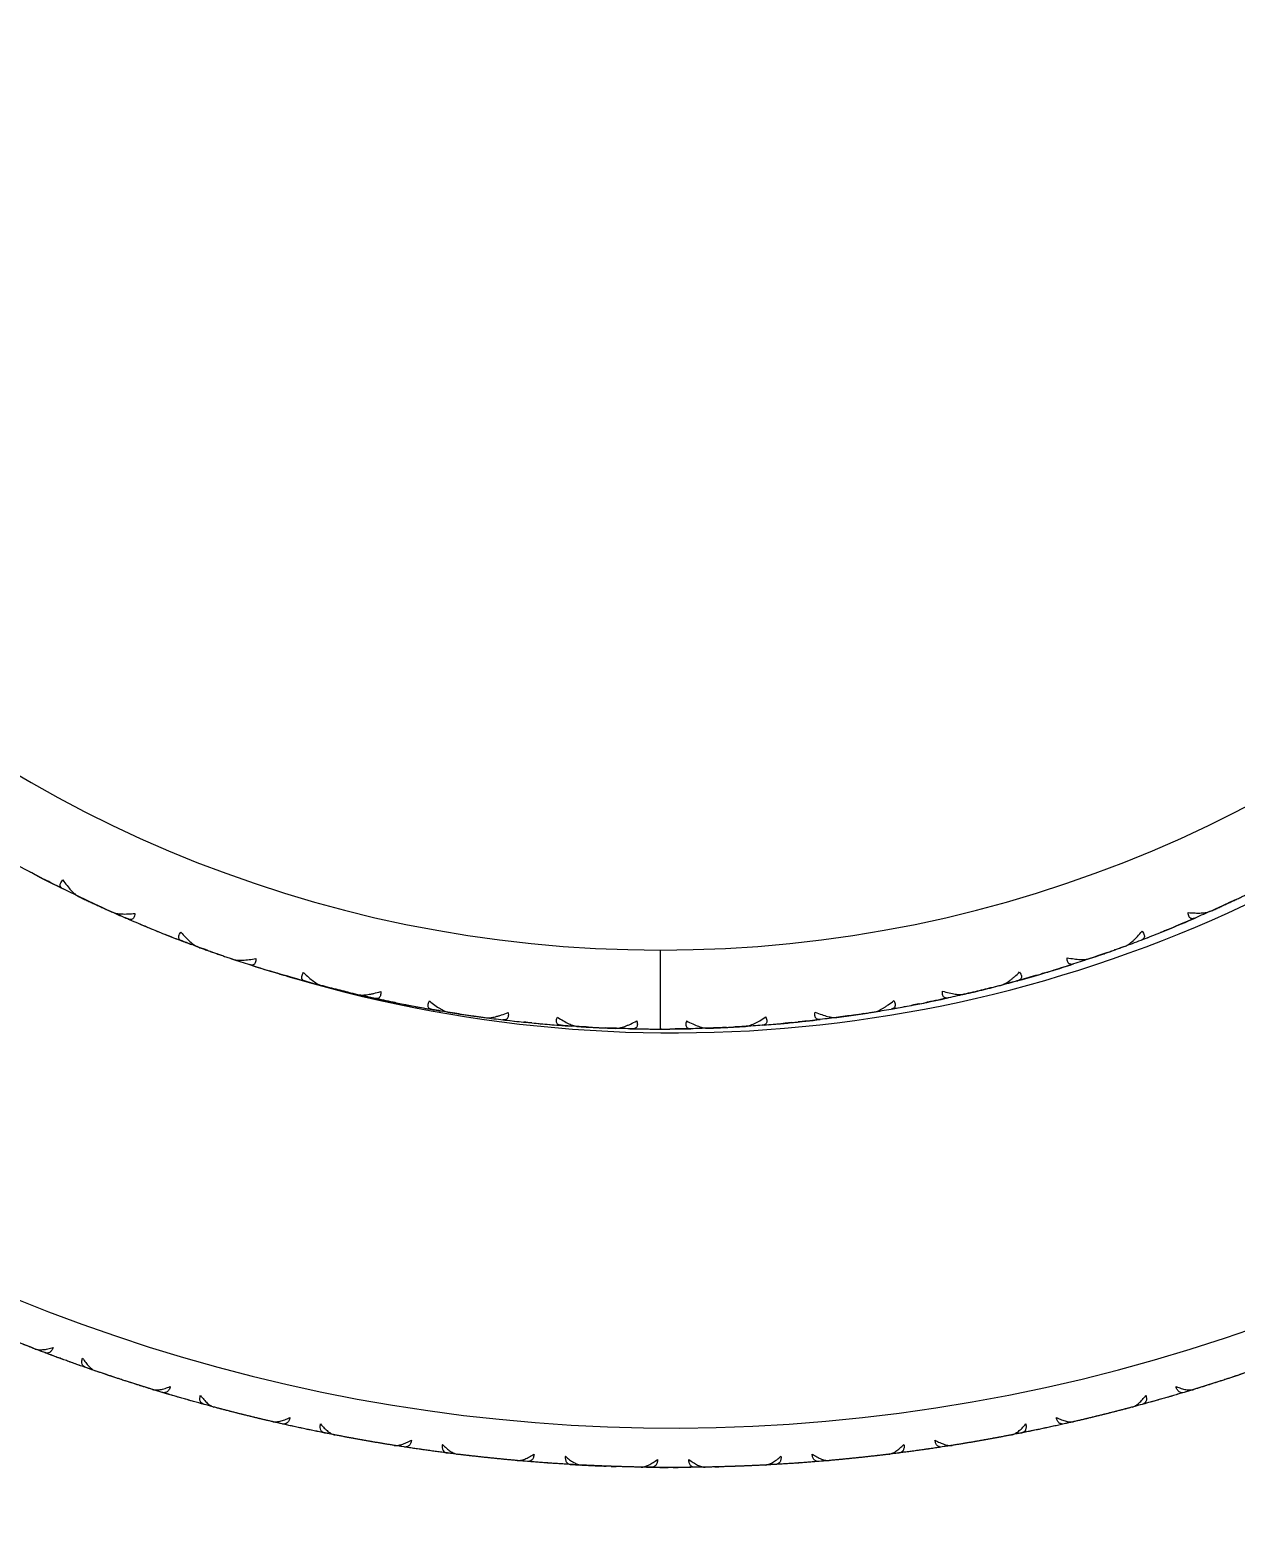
# Model space of a CAD drawing. Extents: x 1661 to 2451, y 0 to 579.
# Drawn here: x 2159.01 to 2174.26, y 501.49 to 520.37 of the extents above; entities that cross this region are included whole.
import ezdxf

# ---------------------------------------------------------------- set-up
doc = ezdxf.new("R2010")
doc.units = 0
doc.header["$LTSCALE"] = 10
doc.header["$MEASUREMENT"] = 0
doc.header["$PDMODE"] = 3
doc.header["$PDSIZE"] = -10
doc.layers.get('0').update_dxf_attribs({"linetype": 'CONTINUOUS'})
doc.layers.get('DEFPOINTS').update_dxf_attribs({"linetype": 'CONTINUOUS'})
doc.layers.add('1', color=7, linetype='CONTINUOUS')
doc.layers.add('2', color=7, linetype='CONTINUOUS', true_color=0xffffff)
doc.styles.add('Daelim Dimension', font='NanumGothic.ttf')
doc.dimstyles.new('DEFAULT', dxfattribs={"dimscale": 2, "dimtxt": 2, "dimasz": 2, "dimexe": 0, "dimexo": 2, "dimgap": 1, "dimtad": 1, "dimdec": 0, "dimzin": 9, "dimdsep": 46, "dimtxsty": 'Daelim Dimension', "dimcen": 0.5, "dimclrd": 5, "dimclre": 5, "dimclrt": 256, "dimadec": 1, "dimazin": 0, "dimtfac": 1, "dimtdec": 0, "dimtix": 1, "dimtmove": 0, "dimatfit": 3, "dimfxl": 1, "dimtolj": 1, "dimtzin": 1, "dimlwd": 9, "dimlwe": 9, "dimarcsym": 0})

# ---------------------------------------------------------------- blocks, each defined once
blk = doc.blocks.new('*D4')
at = {"color": 5, "lineweight": 9, "ltscale": 0.5, "transparency": 16777216}
for p, q in [((2017.276, 520.671), (2017.276, 490.276)), ((2189.649, 520.674), (2189.649, 490.276)), ((2021.276, 492.276), (2185.649, 492.276))]:
    blk.add_line(p, q, dxfattribs=at)
at = {"color": 5, "ltscale": 0.5, "transparency": 16777216}
for points in [[(2021.276, 492.943), (2021.276, 491.609), (2017.276, 492.276)], [(2185.649, 492.943), (2185.649, 491.609), (2189.649, 492.276)]]:
    blk.add_solid(points, dxfattribs=at)
at = {"layer": 'DEFPOINTS', "color": 0, "ltscale": 0.5, "transparency": 16777216}
for p in [(2017.276, 524.671), (2189.649, 524.674), (2189.649, 492.276)]:
    blk.add_point(p, dxfattribs=at)
at = {"color": 7, "ltscale": 0.5, "transparency": 16777216, "insert": (2103.463, 499.67), "char_height": 10, "attachment_point": 5, "style": 'Daelim Dimension'}
blk.add_mtext('\\A1;172', dxfattribs=at)

msp = doc.modelspace()

# ---------------------------------------------------------------- linework, layer by layer
at = {"layer": '1', "color": 7, "linetype": 'Continuous', "lineweight": 13}
msp.add_arc((2167.149, 524.674), 22, 207.2194, 0, dxfattribs=at)
at = {"layer": '1', "color": 7, "linetype": 'Continuous', "lineweight": 18}
msp.add_arc((2167.149, 524.674), 17, 252.7341, 349.8834, dxfattribs=at)
for points, weights in [([(2159.076, 503.672), (2158.72, 503.809), (2158.368, 503.958)], [1, 0.999856305361, 1]), ([(2159.714, 503.438), (2159.453, 503.529), (2159.195, 503.627)], [1, 0.9999245188, 1]), ([(2160.56, 503.16), (2160.196, 503.272), (2159.835, 503.396)], [1, 0.999856305361, 1]), ([(2174.464, 503.396), (2174.103, 503.272), (2173.739, 503.16)], [1, 0.999856305361, 1]), ([(2161.214, 502.971), (2160.947, 503.044), (2160.682, 503.123)], [1, 0.9999245188, 1]), ([(2173.617, 503.123), (2173.352, 503.044), (2173.085, 502.971)], [1, 0.9999245188, 1]), ([(2162.077, 502.753), (2161.705, 502.839), (2161.337, 502.937)], [1, 0.999856305361, 1]), ([(2172.962, 502.937), (2172.594, 502.839), (2172.222, 502.753)], [1, 0.999856305361, 1]), ([(2162.742, 502.609), (2162.471, 502.664), (2162.201, 502.724)], [1, 0.9999245188, 1]), ([(2172.098, 502.724), (2171.828, 502.664), (2171.557, 502.609)], [1, 0.9999245188, 1]), ([(2163.619, 502.452), (2163.242, 502.512), (2162.867, 502.585)], [1, 0.999856305361, 1]), ([(2171.432, 502.585), (2171.057, 502.512), (2170.68, 502.452)], [1, 0.999856305361, 1]), ([(2164.292, 502.356), (2164.018, 502.391), (2163.745, 502.433)], [1, 0.9999245188, 1]), ([(2165.177, 502.26), (2164.797, 502.294), (2164.419, 502.34)], [1, 0.999856305361, 1]), ([(2169.88, 502.34), (2169.502, 502.294), (2169.122, 502.26)], [1, 0.999856305361, 1]), ([(2170.554, 502.433), (2170.281, 502.391), (2170.007, 502.356)], [1, 0.9999245188, 1]), ([(2165.856, 502.211), (2165.58, 502.227), (2165.304, 502.249)], [1, 0.9999245188, 1]), ([(2166.746, 502.177), (2166.364, 502.184), (2165.983, 502.204)], [1, 0.999856305361, 1]), ([(2167.426, 502.175), (2167.149, 502.172), (2166.873, 502.175)], [1, 0.9999245188, 1]), ([(2168.316, 502.204), (2167.935, 502.184), (2167.553, 502.177)], [1, 0.999856305361, 1]), ([(2168.995, 502.249), (2168.719, 502.227), (2168.443, 502.211)], [1, 0.9999245188, 1])]:
    msp.add_rational_spline(points, weights, degree=2, dxfattribs=at)
for points in [[(2159.195, 503.627), (2159.125, 503.653), (2158.987, 503.706), (2158.849, 503.761), (2158.78, 503.788)], [(2159.394, 503.552), (2159.288, 503.591), (2159.183, 503.631), (2159.077, 503.671)], [(2159.454, 503.53), (2159.434, 503.538), (2159.414, 503.545), (2159.394, 503.552)], [(2159.514, 503.509), (2159.494, 503.516), (2159.474, 503.523), (2159.454, 503.53)], [(2159.784, 503.413), (2159.694, 503.445), (2159.604, 503.476), (2159.514, 503.509)], [(2160.136, 503.295), (2160.066, 503.318), (2159.925, 503.365), (2159.784, 503.413), (2159.714, 503.438)], [(2174.585, 503.438), (2174.515, 503.413), (2174.374, 503.365), (2174.233, 503.318), (2174.163, 503.295)], [(2160, 503.34), (2159.986, 503.344), (2159.973, 503.349), (2159.96, 503.353)], [(2160.197, 503.275), (2160.176, 503.281), (2160.156, 503.288), (2160.136, 503.294)], [(2160.257, 503.255), (2160.237, 503.262), (2160.217, 503.268), (2160.197, 503.275)], [(2160.682, 503.123), (2160.611, 503.144), (2160.469, 503.188), (2160.328, 503.232), (2160.257, 503.255)], [(2174.042, 503.255), (2173.971, 503.232), (2173.83, 503.188), (2173.688, 503.144), (2173.617, 503.123)], [(2174.102, 503.275), (2174.082, 503.268), (2174.062, 503.262), (2174.042, 503.255)], [(2174.163, 503.294), (2174.143, 503.288), (2174.123, 503.281), (2174.102, 503.275)], [(2160.415, 503.205), (2160.408, 503.207), (2160.401, 503.209), (2160.394, 503.212)], [(2160.886, 503.063), (2160.778, 503.094), (2160.67, 503.126), (2160.562, 503.159)], [(2160.948, 503.045), (2160.927, 503.051), (2160.907, 503.057), (2160.887, 503.063)], [(2173.412, 503.063), (2173.392, 503.057), (2173.372, 503.051), (2173.351, 503.045)], [(2173.687, 503.144), (2173.596, 503.116), (2173.504, 503.089), (2173.413, 503.063)], [(2173.905, 503.212), (2173.891, 503.207), (2173.878, 503.203), (2173.865, 503.199)], [(2161.009, 503.028), (2160.988, 503.034), (2160.968, 503.039), (2160.948, 503.045)], [(2161.285, 502.951), (2161.193, 502.976), (2161.101, 503.002), (2161.009, 503.028)], [(2161.644, 502.857), (2161.572, 502.876), (2161.429, 502.913), (2161.285, 502.951), (2161.214, 502.971)], [(2161.505, 502.893), (2161.492, 502.897), (2161.478, 502.9), (2161.465, 502.904)], [(2173.085, 502.971), (2173.014, 502.951), (2172.87, 502.913), (2172.727, 502.876), (2172.655, 502.857)], [(2172.815, 502.898), (2172.808, 502.897), (2172.801, 502.895), (2172.794, 502.893)], [(2173.29, 503.028), (2173.181, 502.997), (2173.073, 502.967), (2172.964, 502.938)], [(2173.351, 503.045), (2173.331, 503.039), (2173.311, 503.034), (2173.29, 503.028)], [(2161.706, 502.842), (2161.686, 502.847), (2161.665, 502.852), (2161.645, 502.857)], [(2161.768, 502.827), (2161.747, 502.832), (2161.727, 502.837), (2161.706, 502.842)], [(2162.201, 502.724), (2162.129, 502.741), (2161.984, 502.774), (2161.84, 502.809), (2161.768, 502.827)], [(2161.929, 502.788), (2161.922, 502.789), (2161.915, 502.791), (2161.908, 502.793)], [(2162.409, 502.679), (2162.299, 502.702), (2162.189, 502.727), (2162.079, 502.752)], [(2162.471, 502.665), (2162.451, 502.67), (2162.43, 502.674), (2162.409, 502.679)], [(2171.89, 502.679), (2171.869, 502.674), (2171.848, 502.67), (2171.828, 502.665)], [(2172.169, 502.741), (2172.076, 502.719), (2171.983, 502.699), (2171.89, 502.679)], [(2172.531, 502.827), (2172.459, 502.809), (2172.315, 502.774), (2172.17, 502.741), (2172.098, 502.724)], [(2172.391, 502.793), (2172.378, 502.789), (2172.364, 502.786), (2172.35, 502.783)], [(2172.593, 502.842), (2172.572, 502.837), (2172.552, 502.832), (2172.531, 502.827)], [(2172.654, 502.857), (2172.634, 502.852), (2172.613, 502.847), (2172.593, 502.842)], [(2162.534, 502.652), (2162.513, 502.656), (2162.492, 502.661), (2162.471, 502.665)], [(2162.814, 502.595), (2162.721, 502.614), (2162.627, 502.632), (2162.534, 502.652)], [(2163.18, 502.527), (2163.107, 502.54), (2162.961, 502.567), (2162.815, 502.595), (2162.742, 502.609)], [(2163.038, 502.552), (2163.025, 502.555), (2163.011, 502.557), (2162.997, 502.56)], [(2163.242, 502.515), (2163.222, 502.519), (2163.201, 502.523), (2163.18, 502.526)], [(2163.305, 502.504), (2163.284, 502.508), (2163.263, 502.512), (2163.242, 502.515)], [(2163.745, 502.433), (2163.671, 502.444), (2163.525, 502.467), (2163.378, 502.492), (2163.305, 502.504)], [(2170.994, 502.504), (2170.921, 502.492), (2170.774, 502.467), (2170.628, 502.444), (2170.554, 502.433)], [(2171.057, 502.515), (2171.036, 502.512), (2171.015, 502.508), (2170.994, 502.504)], [(2171.119, 502.526), (2171.098, 502.523), (2171.077, 502.519), (2171.057, 502.515)], [(2171.557, 502.609), (2171.484, 502.595), (2171.338, 502.567), (2171.192, 502.54), (2171.119, 502.527)], [(2171.282, 502.556), (2171.275, 502.555), (2171.268, 502.554), (2171.261, 502.552)], [(2171.765, 502.652), (2171.655, 502.629), (2171.544, 502.607), (2171.433, 502.585)], [(2171.828, 502.665), (2171.807, 502.661), (2171.786, 502.656), (2171.765, 502.652)], [(2163.468, 502.477), (2163.461, 502.478), (2163.454, 502.479), (2163.447, 502.48)], [(2163.955, 502.401), (2163.843, 502.417), (2163.732, 502.434), (2163.62, 502.452)], [(2164.018, 502.393), (2163.997, 502.395), (2163.976, 502.398), (2163.955, 502.401)], [(2164.081, 502.384), (2164.06, 502.387), (2164.039, 502.39), (2164.018, 502.393)], [(2164.365, 502.347), (2164.27, 502.358), (2164.176, 502.371), (2164.081, 502.384)], [(2164.734, 502.304), (2164.66, 502.312), (2164.513, 502.328), (2164.366, 502.346), (2164.292, 502.356)], [(2164.591, 502.319), (2164.577, 502.321), (2164.564, 502.323), (2164.55, 502.324)], [(2164.798, 502.297), (2164.777, 502.299), (2164.756, 502.301), (2164.734, 502.304)], [(2169.565, 502.304), (2169.544, 502.301), (2169.522, 502.299), (2169.501, 502.297)], [(2170.007, 502.356), (2169.933, 502.346), (2169.786, 502.328), (2169.639, 502.312), (2169.565, 502.304)], [(2169.729, 502.322), (2169.722, 502.321), (2169.715, 502.32), (2169.708, 502.319)], [(2170.218, 502.384), (2170.106, 502.368), (2169.994, 502.354), (2169.882, 502.34)], [(2170.281, 502.393), (2170.26, 502.39), (2170.239, 502.387), (2170.218, 502.384)], [(2170.344, 502.401), (2170.323, 502.398), (2170.302, 502.395), (2170.281, 502.393)], [(2170.627, 502.444), (2170.533, 502.429), (2170.438, 502.415), (2170.344, 502.401)], [(2170.852, 502.48), (2170.838, 502.478), (2170.825, 502.476), (2170.811, 502.473)], [(2164.861, 502.29), (2164.84, 502.292), (2164.819, 502.295), (2164.798, 502.297)], [(2165.304, 502.249), (2165.23, 502.255), (2165.083, 502.268), (2164.935, 502.283), (2164.861, 502.29)], [(2165.026, 502.274), (2165.018, 502.275), (2165.011, 502.275), (2165.004, 502.276)], [(2165.516, 502.233), (2165.404, 502.241), (2165.291, 502.25), (2165.179, 502.26)], [(2165.58, 502.228), (2165.559, 502.23), (2165.538, 502.231), (2165.517, 502.233)], [(2165.643, 502.224), (2165.622, 502.225), (2165.601, 502.227), (2165.58, 502.228)], [(2165.918, 502.207), (2165.827, 502.212), (2165.735, 502.218), (2165.644, 502.224)], [(2165.856, 502.211), (2165.93, 502.206), (2166.078, 502.199), (2166.226, 502.192), (2166.301, 502.19)], [(2166.157, 502.195), (2166.151, 502.196), (2166.145, 502.196), (2166.139, 502.196)], [(2166.364, 502.187), (2166.343, 502.188), (2166.322, 502.189), (2166.301, 502.19)], [(2166.364, 502.187), (2166.385, 502.187), (2166.407, 502.186), (2166.428, 502.185)], [(2166.873, 502.175), (2166.799, 502.176), (2166.65, 502.179), (2166.502, 502.183), (2166.428, 502.185)], [(2166.593, 502.18), (2166.586, 502.181), (2166.579, 502.181), (2166.572, 502.181)], [(2166.811, 502.176), (2166.902, 502.175), (2166.994, 502.174), (2167.086, 502.174)], [(2167.149, 502.174), (2167.128, 502.174), (2167.107, 502.174), (2167.086, 502.174)], [(2167.149, 502.174), (2167.171, 502.174), (2167.192, 502.174), (2167.213, 502.174)], [(2167.499, 502.176), (2167.404, 502.175), (2167.309, 502.174), (2167.213, 502.174)], [(2167.871, 502.185), (2167.797, 502.183), (2167.649, 502.179), (2167.5, 502.176), (2167.426, 502.175)], [(2167.675, 502.18), (2167.693, 502.18), (2167.71, 502.181), (2167.727, 502.181)], [(2167.935, 502.187), (2167.914, 502.187), (2167.892, 502.186), (2167.871, 502.185)], [(2167.998, 502.19), (2167.977, 502.189), (2167.956, 502.188), (2167.935, 502.187)], [(2168.443, 502.211), (2168.369, 502.206), (2168.221, 502.199), (2168.073, 502.192), (2167.998, 502.19)], [(2168.164, 502.196), (2168.156, 502.196), (2168.149, 502.196), (2168.142, 502.195)], [(2168.655, 502.224), (2168.543, 502.216), (2168.43, 502.21), (2168.317, 502.204)], [(2168.719, 502.228), (2168.698, 502.227), (2168.677, 502.225), (2168.656, 502.224)], [(2168.782, 502.233), (2168.761, 502.231), (2168.74, 502.23), (2168.719, 502.228)], [(2169.068, 502.255), (2168.973, 502.247), (2168.878, 502.24), (2168.783, 502.233)], [(2169.438, 502.29), (2169.364, 502.283), (2169.216, 502.268), (2169.069, 502.255), (2168.995, 502.249)], [(2169.295, 502.276), (2169.281, 502.275), (2169.267, 502.273), (2169.253, 502.272)], [(2169.501, 502.297), (2169.48, 502.295), (2169.459, 502.292), (2169.438, 502.29)]]:
    msp.add_open_spline(points, degree=3, dxfattribs=at)
for points, knots in [([(2159.076, 503.672), (2159.088, 503.667), (2159.103, 503.664), (2159.136, 503.662), (2159.154, 503.662), (2159.193, 503.666), (2159.213, 503.669), (2159.256, 503.679), (2159.279, 503.685), (2159.302, 503.693)], [0, 0, 0, 0, 0.25, 0.25, 0.5, 0.5, 0.75, 0.75, 1, 1, 1, 1]), ([(2159.302, 503.693), (2159.297, 503.677), (2159.29, 503.664), (2159.278, 503.648), (2159.274, 503.644), (2159.266, 503.635), (2159.261, 503.632), (2159.247, 503.624), (2159.238, 503.621), (2159.222, 503.621), (2159.217, 503.621), (2159.206, 503.623), (2159.2, 503.624), (2159.195, 503.627)], [0, 0, 0, 0, 0.25, 0.25, 0.375, 0.375, 0.5, 0.5, 0.75, 0.75, 0.875, 0.875, 1, 1, 1, 1]), ([(2159.714, 503.438), (2159.703, 503.441), (2159.694, 503.447), (2159.682, 503.457), (2159.679, 503.461), (2159.673, 503.47), (2159.671, 503.474), (2159.665, 503.49), (2159.664, 503.501), (2159.665, 503.52), (2159.666, 503.527), (2159.67, 503.542), (2159.672, 503.55), (2159.675, 503.557)], [0, 0, 0, 0, 0.25, 0.25, 0.375, 0.375, 0.5, 0.5, 0.75, 0.75, 0.875, 0.875, 1, 1, 1, 1]), ([(2159.675, 503.557), (2159.688, 503.537), (2159.701, 503.517), (2159.728, 503.482), (2159.741, 503.467), (2159.761, 503.446), (2159.768, 503.439), (2159.782, 503.427), (2159.789, 503.422), (2159.809, 503.407), (2159.822, 503.4), (2159.835, 503.396)], [0, 0, 0, 0, 0.25, 0.25, 0.5, 0.5, 0.625, 0.625, 0.75, 0.75, 1, 1, 1, 1]), ([(2160.56, 503.16), (2160.573, 503.156), (2160.588, 503.154), (2160.621, 503.154), (2160.639, 503.155), (2160.677, 503.162), (2160.698, 503.167), (2160.74, 503.18), (2160.762, 503.188), (2160.785, 503.197)], [0, 0, 0, 0, 0.25, 0.25, 0.5, 0.5, 0.75, 0.75, 1, 1, 1, 1]), ([(2160.785, 503.197), (2160.78, 503.181), (2160.775, 503.167), (2160.764, 503.15), (2160.761, 503.145), (2160.753, 503.137), (2160.748, 503.133), (2160.735, 503.124), (2160.725, 503.121), (2160.71, 503.119), (2160.705, 503.119), (2160.694, 503.12), (2160.688, 503.121), (2160.682, 503.123)], [0, 0, 0, 0, 0.25, 0.25, 0.375, 0.375, 0.5, 0.5, 0.75, 0.75, 0.875, 0.875, 1, 1, 1, 1]), ([(2161.214, 502.971), (2161.202, 502.974), (2161.192, 502.978), (2161.18, 502.988), (2161.177, 502.992), (2161.17, 503), (2161.168, 503.004), (2161.161, 503.019), (2161.159, 503.03), (2161.159, 503.05), (2161.16, 503.057), (2161.162, 503.072), (2161.164, 503.079), (2161.166, 503.087)], [0, 0, 0, 0, 0.25, 0.25, 0.375, 0.375, 0.5, 0.5, 0.75, 0.75, 0.875, 0.875, 1, 1, 1, 1]), ([(2161.166, 503.087), (2161.181, 503.068), (2161.195, 503.049), (2161.224, 503.016), (2161.239, 503.001), (2161.26, 502.982), (2161.267, 502.976), (2161.282, 502.965), (2161.289, 502.96), (2161.31, 502.947), (2161.324, 502.941), (2161.337, 502.937)], [0, 0, 0, 0, 0.25, 0.25, 0.5, 0.5, 0.625, 0.625, 0.75, 0.75, 1, 1, 1, 1]), ([(2172.962, 502.937), (2172.975, 502.941), (2172.989, 502.947), (2173.017, 502.964), (2173.031, 502.975), (2173.06, 503.001), (2173.075, 503.016), (2173.104, 503.049), (2173.118, 503.068), (2173.133, 503.087)], [0, 0, 0, 0, 0.25, 0.25, 0.5, 0.5, 0.75, 0.75, 1, 1, 1, 1]), ([(2173.133, 503.087), (2173.138, 503.071), (2173.14, 503.057), (2173.14, 503.037), (2173.14, 503.031), (2173.137, 503.019), (2173.136, 503.014), (2173.129, 502.999), (2173.123, 502.991), (2173.111, 502.982), (2173.106, 502.979), (2173.096, 502.974), (2173.091, 502.972), (2173.085, 502.971)], [0, 0, 0, 0, 0.25, 0.25, 0.375, 0.375, 0.5, 0.5, 0.75, 0.75, 0.875, 0.875, 1, 1, 1, 1]), ([(2173.617, 503.123), (2173.605, 503.12), (2173.594, 503.118), (2173.579, 503.12), (2173.574, 503.121), (2173.564, 503.125), (2173.559, 503.127), (2173.546, 503.136), (2173.538, 503.145), (2173.528, 503.161), (2173.525, 503.167), (2173.519, 503.181), (2173.516, 503.189), (2173.514, 503.197)], [0, 0, 0, 0, 0.25, 0.25, 0.375, 0.375, 0.5, 0.5, 0.75, 0.75, 0.875, 0.875, 1, 1, 1, 1]), ([(2173.514, 503.197), (2173.537, 503.188), (2173.559, 503.18), (2173.601, 503.167), (2173.621, 503.162), (2173.65, 503.157), (2173.659, 503.156), (2173.677, 503.154), (2173.686, 503.154), (2173.711, 503.154), (2173.726, 503.156), (2173.739, 503.16)], [0, 0, 0, 0, 0.25, 0.25, 0.5, 0.5, 0.625, 0.625, 0.75, 0.75, 1, 1, 1, 1]), ([(2162.077, 502.753), (2162.09, 502.75), (2162.105, 502.749), (2162.138, 502.751), (2162.156, 502.754), (2162.194, 502.763), (2162.214, 502.769), (2162.255, 502.785), (2162.276, 502.794), (2162.299, 502.805)], [0, 0, 0, 0, 0.25, 0.25, 0.5, 0.5, 0.75, 0.75, 1, 1, 1, 1]), ([(2162.299, 502.805), (2162.295, 502.789), (2162.29, 502.775), (2162.281, 502.757), (2162.278, 502.752), (2162.271, 502.743), (2162.267, 502.739), (2162.254, 502.729), (2162.245, 502.725), (2162.229, 502.722), (2162.224, 502.722), (2162.213, 502.722), (2162.207, 502.723), (2162.201, 502.724)], [0, 0, 0, 0, 0.25, 0.25, 0.375, 0.375, 0.5, 0.5, 0.75, 0.75, 0.875, 0.875, 1, 1, 1, 1]), ([(2162.742, 502.609), (2162.731, 502.612), (2162.72, 502.616), (2162.707, 502.624), (2162.704, 502.628), (2162.697, 502.635), (2162.694, 502.64), (2162.686, 502.654), (2162.683, 502.665), (2162.682, 502.685), (2162.682, 502.692), (2162.683, 502.707), (2162.685, 502.714), (2162.686, 502.723)], [0, 0, 0, 0, 0.25, 0.25, 0.375, 0.375, 0.5, 0.5, 0.75, 0.75, 0.875, 0.875, 1, 1, 1, 1]), ([(2162.686, 502.723), (2162.702, 502.704), (2162.718, 502.687), (2162.749, 502.656), (2162.765, 502.642), (2162.788, 502.624), (2162.795, 502.619), (2162.81, 502.609), (2162.818, 502.604), (2162.84, 502.593), (2162.854, 502.587), (2162.867, 502.585)], [0, 0, 0, 0, 0.25, 0.25, 0.5, 0.5, 0.625, 0.625, 0.75, 0.75, 1, 1, 1, 1]), ([(2171.432, 502.585), (2171.445, 502.587), (2171.459, 502.593), (2171.488, 502.608), (2171.503, 502.618), (2171.534, 502.642), (2171.55, 502.655), (2171.581, 502.687), (2171.597, 502.704), (2171.613, 502.723)], [0, 0, 0, 0, 0.25, 0.25, 0.5, 0.5, 0.75, 0.75, 1, 1, 1, 1]), ([(2171.613, 502.723), (2171.616, 502.706), (2171.617, 502.692), (2171.616, 502.672), (2171.615, 502.666), (2171.612, 502.655), (2171.61, 502.649), (2171.603, 502.635), (2171.596, 502.627), (2171.583, 502.619), (2171.578, 502.616), (2171.568, 502.612), (2171.563, 502.611), (2171.557, 502.609)], [0, 0, 0, 0, 0.25, 0.25, 0.375, 0.375, 0.5, 0.5, 0.75, 0.75, 0.875, 0.875, 1, 1, 1, 1]), ([(2172.098, 502.724), (2172.086, 502.722), (2172.075, 502.721), (2172.06, 502.724), (2172.055, 502.725), (2172.045, 502.73), (2172.041, 502.732), (2172.028, 502.742), (2172.021, 502.751), (2172.012, 502.769), (2172.009, 502.775), (2172.004, 502.789), (2172.002, 502.797), (2172, 502.805)], [0, 0, 0, 0, 0.25, 0.25, 0.375, 0.375, 0.5, 0.5, 0.75, 0.75, 0.875, 0.875, 1, 1, 1, 1]), ([(2172, 502.805), (2172.023, 502.794), (2172.044, 502.785), (2172.085, 502.769), (2172.105, 502.763), (2172.133, 502.756), (2172.142, 502.754), (2172.16, 502.751), (2172.169, 502.75), (2172.194, 502.749), (2172.209, 502.75), (2172.222, 502.753)], [0, 0, 0, 0, 0.25, 0.25, 0.5, 0.5, 0.625, 0.625, 0.75, 0.75, 1, 1, 1, 1]), ([(2163.619, 502.452), (2163.632, 502.45), (2163.647, 502.45), (2163.679, 502.455), (2163.697, 502.459), (2163.734, 502.471), (2163.754, 502.478), (2163.794, 502.497), (2163.814, 502.508), (2163.836, 502.52)], [0, 0, 0, 0, 0.25, 0.25, 0.5, 0.5, 0.75, 0.75, 1, 1, 1, 1]), ([(2163.836, 502.52), (2163.834, 502.503), (2163.83, 502.489), (2163.822, 502.471), (2163.819, 502.466), (2163.812, 502.456), (2163.809, 502.452), (2163.797, 502.441), (2163.788, 502.436), (2163.772, 502.432), (2163.767, 502.432), (2163.756, 502.431), (2163.75, 502.432), (2163.745, 502.433)], [0, 0, 0, 0, 0.25, 0.25, 0.375, 0.375, 0.5, 0.5, 0.75, 0.75, 0.875, 0.875, 1, 1, 1, 1]), ([(2170.554, 502.433), (2170.543, 502.431), (2170.532, 502.431), (2170.517, 502.435), (2170.512, 502.437), (2170.503, 502.442), (2170.498, 502.445), (2170.486, 502.455), (2170.48, 502.465), (2170.472, 502.483), (2170.47, 502.489), (2170.466, 502.504), (2170.464, 502.512), (2170.463, 502.52)], [0, 0, 0, 0, 0.25, 0.25, 0.375, 0.375, 0.5, 0.5, 0.75, 0.75, 0.875, 0.875, 1, 1, 1, 1]), ([(2170.463, 502.52), (2170.485, 502.508), (2170.505, 502.497), (2170.545, 502.479), (2170.564, 502.471), (2170.592, 502.462), (2170.601, 502.459), (2170.619, 502.455), (2170.627, 502.454), (2170.652, 502.45), (2170.667, 502.45), (2170.68, 502.452)], [0, 0, 0, 0, 0.25, 0.25, 0.5, 0.5, 0.625, 0.625, 0.75, 0.75, 1, 1, 1, 1]), ([(2164.228, 502.465), (2164.226, 502.448), (2164.226, 502.433), (2164.228, 502.414), (2164.23, 502.408), (2164.234, 502.397), (2164.236, 502.392), (2164.244, 502.378), (2164.252, 502.371), (2164.265, 502.363), (2164.27, 502.361), (2164.281, 502.358), (2164.286, 502.356), (2164.292, 502.356)], [0, 0, 0, 0, 0.25, 0.25, 0.375, 0.375, 0.5, 0.5, 0.75, 0.75, 0.875, 0.875, 1, 1, 1, 1]), ([(2164.228, 502.465), (2164.246, 502.447), (2164.263, 502.431), (2164.296, 502.402), (2164.312, 502.39), (2164.336, 502.373), (2164.344, 502.369), (2164.36, 502.36), (2164.368, 502.356), (2164.391, 502.346), (2164.405, 502.342), (2164.419, 502.34)], [0, 0, 0, 0, 0.25, 0.25, 0.5, 0.5, 0.625, 0.625, 0.75, 0.75, 1, 1, 1, 1]), ([(2165.177, 502.26), (2165.191, 502.259), (2165.206, 502.26), (2165.238, 502.267), (2165.255, 502.272), (2165.291, 502.287), (2165.31, 502.296), (2165.349, 502.317), (2165.369, 502.329), (2165.389, 502.343)], [0, 0, 0, 0, 0.25, 0.25, 0.5, 0.5, 0.75, 0.75, 1, 1, 1, 1]), ([(2165.389, 502.343), (2165.388, 502.326), (2165.385, 502.312), (2165.379, 502.293), (2165.376, 502.288), (2165.37, 502.277), (2165.367, 502.273), (2165.356, 502.261), (2165.347, 502.256), (2165.332, 502.251), (2165.327, 502.25), (2165.316, 502.249), (2165.31, 502.249), (2165.304, 502.249)], [0, 0, 0, 0, 0.25, 0.25, 0.375, 0.375, 0.5, 0.5, 0.75, 0.75, 0.875, 0.875, 1, 1, 1, 1]), ([(2165.785, 502.315), (2165.784, 502.298), (2165.784, 502.284), (2165.788, 502.264), (2165.79, 502.259), (2165.795, 502.248), (2165.797, 502.243), (2165.807, 502.23), (2165.815, 502.223), (2165.829, 502.216), (2165.834, 502.215), (2165.844, 502.212), (2165.85, 502.211), (2165.856, 502.211)], [0, 0, 0, 0, 0.25, 0.25, 0.375, 0.375, 0.5, 0.5, 0.75, 0.75, 0.875, 0.875, 1, 1, 1, 1]), ([(2165.785, 502.315), (2165.803, 502.299), (2165.821, 502.284), (2165.856, 502.258), (2165.874, 502.246), (2165.899, 502.232), (2165.907, 502.227), (2165.923, 502.219), (2165.932, 502.216), (2165.955, 502.208), (2165.97, 502.204), (2165.983, 502.204)], [0, 0, 0, 0, 0.25, 0.25, 0.5, 0.5, 0.625, 0.625, 0.75, 0.75, 1, 1, 1, 1]), ([(2168.316, 502.204), (2168.329, 502.204), (2168.344, 502.208), (2168.375, 502.219), (2168.391, 502.226), (2168.425, 502.246), (2168.442, 502.257), (2168.478, 502.284), (2168.496, 502.299), (2168.514, 502.315)], [0, 0, 0, 0, 0.25, 0.25, 0.5, 0.5, 0.75, 0.75, 1, 1, 1, 1]), ([(2168.514, 502.315), (2168.515, 502.298), (2168.515, 502.284), (2168.511, 502.264), (2168.509, 502.259), (2168.504, 502.248), (2168.502, 502.243), (2168.492, 502.23), (2168.484, 502.223), (2168.47, 502.216), (2168.465, 502.215), (2168.455, 502.212), (2168.449, 502.211), (2168.443, 502.211)], [0, 0, 0, 0, 0.25, 0.25, 0.375, 0.375, 0.5, 0.5, 0.75, 0.75, 0.875, 0.875, 1, 1, 1, 1]), ([(2168.995, 502.249), (2168.983, 502.248), (2168.972, 502.249), (2168.957, 502.254), (2168.952, 502.256), (2168.944, 502.262), (2168.94, 502.265), (2168.928, 502.277), (2168.923, 502.287), (2168.916, 502.305), (2168.914, 502.312), (2168.911, 502.326), (2168.91, 502.334), (2168.91, 502.343)], [0, 0, 0, 0, 0.25, 0.25, 0.375, 0.375, 0.5, 0.5, 0.75, 0.75, 0.875, 0.875, 1, 1, 1, 1]), ([(2168.91, 502.343), (2168.93, 502.329), (2168.95, 502.317), (2168.989, 502.296), (2169.007, 502.287), (2169.034, 502.276), (2169.043, 502.273), (2169.06, 502.267), (2169.069, 502.265), (2169.093, 502.26), (2169.108, 502.259), (2169.122, 502.26)], [0, 0, 0, 0, 0.25, 0.25, 0.5, 0.5, 0.625, 0.625, 0.75, 0.75, 1, 1, 1, 1]), ([(2169.88, 502.34), (2169.894, 502.342), (2169.908, 502.346), (2169.938, 502.359), (2169.954, 502.368), (2169.986, 502.389), (2170.003, 502.402), (2170.036, 502.431), (2170.053, 502.447), (2170.07, 502.465)], [0, 0, 0, 0, 0.25, 0.25, 0.5, 0.5, 0.75, 0.75, 1, 1, 1, 1]), ([(2170.07, 502.465), (2170.073, 502.448), (2170.073, 502.433), (2170.071, 502.414), (2170.069, 502.408), (2170.065, 502.397), (2170.063, 502.392), (2170.055, 502.378), (2170.047, 502.371), (2170.034, 502.363), (2170.029, 502.361), (2170.018, 502.358), (2170.013, 502.356), (2170.007, 502.356)], [0, 0, 0, 0, 0.25, 0.25, 0.375, 0.375, 0.5, 0.5, 0.75, 0.75, 0.875, 0.875, 1, 1, 1, 1]), ([(2166.746, 502.177), (2166.759, 502.177), (2166.774, 502.179), (2166.806, 502.188), (2166.822, 502.194), (2166.857, 502.211), (2166.876, 502.222), (2166.913, 502.246), (2166.932, 502.259), (2166.951, 502.274)], [0, 0, 0, 0, 0.25, 0.25, 0.5, 0.5, 0.75, 0.75, 1, 1, 1, 1]), ([(2166.951, 502.274), (2166.951, 502.258), (2166.949, 502.243), (2166.944, 502.224), (2166.942, 502.218), (2166.937, 502.208), (2166.934, 502.203), (2166.923, 502.191), (2166.915, 502.185), (2166.901, 502.179), (2166.896, 502.177), (2166.885, 502.176), (2166.879, 502.175), (2166.873, 502.175)], [0, 0, 0, 0, 0.25, 0.25, 0.375, 0.375, 0.5, 0.5, 0.75, 0.75, 0.875, 0.875, 1, 1, 1, 1]), ([(2167.426, 502.175), (2167.414, 502.175), (2167.403, 502.177), (2167.389, 502.183), (2167.384, 502.185), (2167.376, 502.191), (2167.372, 502.195), (2167.362, 502.207), (2167.357, 502.218), (2167.351, 502.236), (2167.35, 502.243), (2167.348, 502.258), (2167.348, 502.266), (2167.348, 502.274)], [0, 0, 0, 0, 0.25, 0.25, 0.375, 0.375, 0.5, 0.5, 0.75, 0.75, 0.875, 0.875, 1, 1, 1, 1]), ([(2167.348, 502.274), (2167.367, 502.259), (2167.386, 502.246), (2167.423, 502.222), (2167.441, 502.212), (2167.467, 502.199), (2167.476, 502.195), (2167.493, 502.189), (2167.501, 502.186), (2167.525, 502.179), (2167.54, 502.177), (2167.553, 502.177)], [0, 0, 0, 0, 0.25, 0.25, 0.5, 0.5, 0.625, 0.625, 0.75, 0.75, 1, 1, 1, 1])]:
    msp.add_open_spline(points, degree=3, knots=knots, dxfattribs=at)
at = {"layer": '2', "color": 7, "linetype": 'Continuous', "lineweight": 13}
msp.add_line((2166.989, 507.722), (2166.989, 508.722), dxfattribs=at)
at = {"layer": '2', "color": 7, "linetype": 'Continuous', "lineweight": 18}
for p, q in [((2161.47, 508.642), (2161.472, 508.642)), ((2167.003, 507.722), (2166.989, 507.722)), ((2167.003, 507.722), (2166.989, 507.722)), ((2166.989, 507.722), (2167.003, 507.722)), ((2167.003, 507.722), (2166.989, 507.722)), ((2166.989, 507.722), (2167.003, 507.722)), ((2167.003, 507.722), (2166.989, 507.722)), ((2166.989, 507.722), (2167.003, 507.722)), ((2167.81, 507.742), (2167.818, 507.742))]:
    msp.add_line(p, q, dxfattribs=at)
at = {"layer": '2', "color": 7, "linetype": 'Continuous', "lineweight": 13}
for start, end in [(90, 270), (270, 90)]:
    msp.add_arc((2166.989, 524.722), 16, start, end, dxfattribs=at)
at = {"layer": '2', "color": 7, "linetype": 'Continuous', "lineweight": 18}
for centre, start, end in [((2166.989, 524.722), 241.1064, 243.5936), ((2166.989, 524.722), 246.6464, 249.1336), ((2166.989, 524.722), 290.9664, 293.4536), ((2166.989, 524.722), 252.1864, 254.6736), ((2166.989, 524.722), 285.4264, 287.9136), ((2166.989, 524.722), 257.7264, 260.2136), ((2166.989, 524.722), 279.8864, 282.3736), ((2166.989, 524.722, 0), 263.2664, 265.7536), ((2166.989, 524.722), 274.3464, 276.8336), ((2166.989, 524.722), 268.8064, 270), ((2166.989, 524.722), 270, 271.2936)]:
    msp.add_arc(centre, 17, start, end, dxfattribs=at)
for points in [[(2159.007, 509.712), (2159.012, 509.71), (2159.016, 509.707), (2159.021, 509.705)], [(2159.099, 509.663), (2159.069, 509.679), (2159.038, 509.696), (2159.008, 509.712)], [(2159.099, 509.663), (2159.13, 509.647), (2159.161, 509.631), (2159.192, 509.615)], [(2159.113, 509.656), (2159.123, 509.651), (2159.134, 509.645), (2159.145, 509.64)], [(2159.405, 509.507), (2159.334, 509.543), (2159.263, 509.578), (2159.193, 509.615)], [(2159.428, 509.496), (2159.411, 509.504), (2159.389, 509.524), (2159.389, 509.563), (2159.41, 509.593), (2159.425, 509.609)], [(2159.74, 509.345), (2159.706, 509.361), (2159.636, 509.394), (2159.532, 509.444), (2159.463, 509.478), (2159.428, 509.496)], [(2159.742, 509.344), (2159.747, 509.342), (2159.751, 509.339), (2159.756, 509.337)], [(2159.836, 509.3), (2159.805, 509.314), (2159.774, 509.329), (2159.742, 509.344)], [(2159.931, 509.256), (2159.899, 509.271), (2159.868, 509.285), (2159.836, 509.3)], [(2159.85, 509.293), (2159.862, 509.288), (2159.873, 509.283), (2159.885, 509.277)], [(2174.168, 509.312), (2174.136, 509.297), (2174.104, 509.282), (2174.072, 509.268)], [(2174.154, 509.306), (2174.151, 509.304), (2174.147, 509.303), (2174.143, 509.301)], [(2174.262, 509.357), (2174.231, 509.342), (2174.199, 509.327), (2174.168, 509.312)], [(2174.249, 509.35), (2174.253, 509.352), (2174.258, 509.354), (2174.262, 509.356)], [(2159.933, 509.255), (2159.968, 509.239), (2160.038, 509.208), (2160.144, 509.161), (2160.214, 509.13), (2160.25, 509.115)], [(2160.338, 509.186), (2160.336, 509.163), (2160.326, 509.128), (2160.297, 509.103), (2160.267, 509.107), (2160.25, 509.115)], [(2173.753, 509.126), (2173.673, 509.091), (2173.592, 509.057), (2173.512, 509.023)], [(2173.755, 509.126), (2173.738, 509.119), (2173.708, 509.115), (2173.678, 509.139), (2173.669, 509.175), (2173.666, 509.197)], [(2174.072, 509.268), (2174.037, 509.252), (2173.966, 509.22), (2173.861, 509.173), (2173.79, 509.142), (2173.755, 509.126)], [(2174.045, 509.256), (2174.05, 509.258), (2174.055, 509.26), (2174.06, 509.263)], [(2160.494, 509.011), (2160.499, 509.009), (2160.503, 509.008), (2160.508, 509.006)], [(2160.494, 509.011), (2160.526, 508.998), (2160.558, 508.985), (2160.59, 508.972)], [(2160.59, 508.972), (2160.622, 508.959), (2160.654, 508.946), (2160.686, 508.933)], [(2160.604, 508.966), (2160.616, 508.961), (2160.629, 508.956), (2160.641, 508.951)], [(2160.933, 508.837), (2160.916, 508.844), (2160.892, 508.861), (2160.888, 508.9), (2160.906, 508.932), (2160.92, 508.949)], [(2173.085, 508.96), (2173.099, 508.943), (2173.117, 508.91), (2173.113, 508.872), (2173.089, 508.854), (2173.072, 508.847)], [(2173.096, 508.857), (2173.17, 508.885), (2173.243, 508.914), (2173.317, 508.944)], [(2173.415, 508.983), (2173.383, 508.97), (2173.351, 508.957), (2173.318, 508.944)], [(2173.401, 508.978), (2173.389, 508.973), (2173.377, 508.968), (2173.366, 508.963)], [(2173.415, 508.983), (2173.447, 508.996), (2173.479, 509.01), (2173.511, 509.023)], [(2173.511, 509.023), (2173.506, 509.021), (2173.502, 509.019), (2173.497, 509.017)], [(2161.259, 508.717), (2161.223, 508.73), (2161.15, 508.756), (2161.042, 508.796), (2160.97, 508.823), (2160.933, 508.837)], [(2161.259, 508.717), (2161.292, 508.705), (2161.325, 508.693), (2161.359, 508.681)], [(2161.261, 508.716), (2161.266, 508.714), (2161.27, 508.712), (2161.275, 508.711)], [(2172.647, 508.691), (2172.679, 508.703), (2172.712, 508.714), (2172.744, 508.726)], [(2172.744, 508.726), (2172.74, 508.724), (2172.735, 508.723), (2172.73, 508.721)], [(2172.746, 508.727), (2172.783, 508.74), (2172.855, 508.766), (2172.963, 508.806), (2173.036, 508.834), (2173.072, 508.847)], [(2161.359, 508.681), (2161.392, 508.67), (2161.425, 508.658), (2161.459, 508.647)], [(2161.373, 508.676), (2161.384, 508.672), (2161.396, 508.668), (2161.408, 508.664)], [(2161.459, 508.646), (2161.495, 508.634), (2161.568, 508.609), (2161.678, 508.573), (2161.751, 508.549), (2161.788, 508.537)], [(2161.869, 508.616), (2161.869, 508.594), (2161.863, 508.557), (2161.836, 508.53), (2161.806, 508.531), (2161.788, 508.537)], [(2161.813, 508.529), (2161.888, 508.505), (2161.964, 508.481), (2162.039, 508.458)], [(2172.216, 508.546), (2172.132, 508.519), (2172.049, 508.492), (2171.966, 508.467)], [(2172.218, 508.546), (2172.2, 508.54), (2172.17, 508.539), (2172.143, 508.566), (2172.136, 508.603), (2172.136, 508.625)], [(2172.547, 508.656), (2172.51, 508.644), (2172.437, 508.619), (2172.328, 508.582), (2172.254, 508.558), (2172.218, 508.546)], [(2172.521, 508.647), (2172.525, 508.649), (2172.53, 508.65), (2172.535, 508.652)], [(2172.647, 508.691), (2172.613, 508.679), (2172.58, 508.668), (2172.547, 508.656)], [(2172.614, 508.68), (2172.62, 508.682), (2172.626, 508.684), (2172.633, 508.686)], [(2162.14, 508.428), (2162.107, 508.438), (2162.073, 508.448), (2162.04, 508.458)], [(2162.041, 508.458), (2162.046, 508.456), (2162.051, 508.455), (2162.056, 508.453)], [(2162.14, 508.428), (2162.174, 508.418), (2162.208, 508.408), (2162.241, 508.398)], [(2162.155, 508.424), (2162.167, 508.42), (2162.179, 508.417), (2162.19, 508.413)], [(2162.47, 508.333), (2162.394, 508.354), (2162.318, 508.376), (2162.242, 508.398)], [(2162.495, 508.327), (2162.477, 508.331), (2162.451, 508.347), (2162.444, 508.385), (2162.459, 508.418), (2162.471, 508.437)], [(2171.535, 508.445), (2171.547, 508.426), (2171.562, 508.393), (2171.554, 508.355), (2171.529, 508.339), (2171.511, 508.334)], [(2171.657, 508.375), (2171.689, 508.384), (2171.72, 508.394), (2171.752, 508.403)], [(2171.764, 508.407), (2171.798, 508.416), (2171.832, 508.426), (2171.865, 508.436)], [(2171.851, 508.432), (2171.838, 508.428), (2171.825, 508.424), (2171.812, 508.421)], [(2171.865, 508.436), (2171.898, 508.446), (2171.931, 508.456), (2171.964, 508.466)], [(2171.95, 508.462), (2171.955, 508.464), (2171.96, 508.465), (2171.964, 508.466)], [(2162.831, 508.238), (2162.793, 508.248), (2162.719, 508.267), (2162.607, 508.296), (2162.532, 508.316), (2162.495, 508.327)], [(2162.934, 508.213), (2162.899, 508.221), (2162.865, 508.23), (2162.831, 508.238)], [(2162.833, 508.238), (2162.838, 508.236), (2162.843, 508.235), (2162.848, 508.234)], [(2163.036, 508.188), (2163.002, 508.196), (2162.968, 508.204), (2162.934, 508.213)], [(2162.948, 508.209), (2162.961, 508.206), (2162.974, 508.203), (2162.987, 508.2)], [(2163.037, 508.188), (2163.074, 508.179), (2163.149, 508.161), (2163.262, 508.135), (2163.337, 508.119), (2163.375, 508.11)], [(2163.448, 508.197), (2163.45, 508.175), (2163.447, 508.138), (2163.423, 508.108), (2163.393, 508.107), (2163.375, 508.11)], [(2170.632, 508.117), (2170.613, 508.113), (2170.583, 508.114), (2170.559, 508.144), (2170.556, 508.181), (2170.558, 508.203)], [(2170.97, 508.195), (2170.932, 508.186), (2170.857, 508.168), (2170.745, 508.142), (2170.669, 508.125), (2170.632, 508.117)], [(2170.943, 508.188), (2170.948, 508.189), (2170.953, 508.191), (2170.958, 508.192)], [(2171.073, 508.22), (2171.038, 508.211), (2171.004, 508.203), (2170.97, 508.195)], [(2171.058, 508.216), (2171.054, 508.215), (2171.051, 508.214), (2171.047, 508.213)], [(2171.175, 508.245), (2171.141, 508.237), (2171.107, 508.228), (2171.073, 508.22)], [(2171.173, 508.245), (2171.168, 508.244), (2171.163, 508.243), (2171.159, 508.241)], [(2171.175, 508.246), (2171.213, 508.255), (2171.287, 508.274), (2171.399, 508.304), (2171.473, 508.324), (2171.511, 508.334)], [(2163.633, 508.056), (2163.667, 508.05), (2163.702, 508.043), (2163.736, 508.036)], [(2163.635, 508.056), (2163.64, 508.055), (2163.645, 508.054), (2163.649, 508.053)], [(2163.736, 508.036), (2163.771, 508.029), (2163.805, 508.023), (2163.839, 508.016)], [(2163.751, 508.033), (2163.763, 508.031), (2163.776, 508.028), (2163.789, 508.026)], [(2164.099, 507.969), (2164.081, 507.972), (2164.053, 507.985), (2164.042, 508.022), (2164.054, 508.057), (2164.064, 508.077)], [(2164.442, 507.914), (2164.403, 507.92), (2164.327, 507.931), (2164.213, 507.95), (2164.137, 507.963), (2164.099, 507.969)], [(2169.565, 507.918), (2169.603, 507.924), (2169.679, 507.936), (2169.793, 507.955), (2169.869, 507.968), (2169.907, 507.974)], [(2169.943, 508.082), (2169.953, 508.062), (2169.964, 508.027), (2169.953, 507.99), (2169.926, 507.978), (2169.907, 507.974)], [(2169.933, 507.979), (2170.011, 507.993), (2170.089, 508.007), (2170.167, 508.022)], [(2170.27, 508.042), (2170.236, 508.035), (2170.201, 508.028), (2170.167, 508.022)], [(2170.256, 508.039), (2170.244, 508.036), (2170.231, 508.034), (2170.219, 508.032)], [(2170.27, 508.042), (2170.305, 508.048), (2170.339, 508.055), (2170.373, 508.062)], [(2170.372, 508.062), (2170.367, 508.061), (2170.362, 508.06), (2170.357, 508.059)], [(2170.63, 508.116), (2170.544, 508.098), (2170.459, 508.08), (2170.374, 508.062)], [(2164.442, 507.914), (2164.477, 507.909), (2164.511, 507.903), (2164.546, 507.898)], [(2164.444, 507.913), (2164.449, 507.913), (2164.454, 507.912), (2164.459, 507.911)], [(2164.546, 507.898), (2164.581, 507.893), (2164.616, 507.888), (2164.651, 507.883)], [(2164.561, 507.896), (2164.573, 507.894), (2164.585, 507.893), (2164.597, 507.891)], [(2164.651, 507.883), (2164.689, 507.878), (2164.766, 507.868), (2164.88, 507.853), (2164.957, 507.844), (2164.995, 507.839)], [(2165.06, 507.932), (2165.064, 507.911), (2165.065, 507.874), (2165.044, 507.842), (2165.014, 507.837), (2164.995, 507.839)], [(2165.021, 507.836), (2165.1, 507.827), (2165.179, 507.818), (2165.257, 507.81)], [(2165.362, 507.8), (2165.327, 507.803), (2165.292, 507.807), (2165.258, 507.81)], [(2165.26, 507.81), (2165.264, 507.81), (2165.269, 507.809), (2165.274, 507.809)], [(2165.362, 507.8), (2165.397, 507.797), (2165.432, 507.793), (2165.467, 507.79)], [(2165.73, 507.769), (2165.711, 507.77), (2165.683, 507.78), (2165.668, 507.816), (2165.676, 507.852), (2165.684, 507.872)], [(2166.69, 507.825), (2166.696, 507.803), (2166.7, 507.767), (2166.682, 507.733), (2166.653, 507.725), (2166.635, 507.726)], [(2167.317, 507.825), (2167.311, 507.804), (2167.306, 507.767), (2167.325, 507.733), (2167.354, 507.726), (2167.372, 507.726)], [(2168.322, 507.875), (2168.331, 507.854), (2168.339, 507.818), (2168.324, 507.782), (2168.296, 507.772), (2168.277, 507.771)], [(2168.303, 507.773), (2168.382, 507.779), (2168.461, 507.786), (2168.54, 507.793)], [(2168.353, 507.777), (2168.364, 507.778), (2168.374, 507.778), (2168.384, 507.779)], [(2168.645, 507.803), (2168.61, 507.799), (2168.575, 507.796), (2168.54, 507.793)], [(2168.63, 507.801), (2168.617, 507.8), (2168.604, 507.799), (2168.591, 507.798)], [(2168.645, 507.803), (2168.68, 507.806), (2168.714, 507.81), (2168.749, 507.813)], [(2168.747, 507.813), (2168.742, 507.813), (2168.738, 507.812), (2168.733, 507.812)], [(2169.01, 507.843), (2168.923, 507.832), (2168.836, 507.822), (2168.75, 507.813)], [(2169.011, 507.843), (2168.993, 507.84), (2168.963, 507.845), (2168.942, 507.877), (2168.943, 507.914), (2168.947, 507.936)], [(2169.355, 507.887), (2169.317, 507.882), (2169.241, 507.872), (2169.126, 507.857), (2169.05, 507.847), (2169.011, 507.843)], [(2169.328, 507.884), (2169.333, 507.884), (2169.338, 507.885), (2169.343, 507.886)], [(2169.46, 507.903), (2169.425, 507.897), (2169.39, 507.892), (2169.356, 507.888)], [(2169.446, 507.9), (2169.441, 507.9), (2169.437, 507.899), (2169.433, 507.899)], [(2169.46, 507.903), (2169.495, 507.908), (2169.53, 507.913), (2169.565, 507.918)], [(2169.563, 507.918), (2169.558, 507.917), (2169.553, 507.916), (2169.548, 507.916)], [(2166.076, 507.746), (2166.038, 507.749), (2165.961, 507.753), (2165.845, 507.76), (2165.768, 507.766), (2165.73, 507.769)], [(2166.076, 507.746), (2166.111, 507.745), (2166.147, 507.743), (2166.182, 507.741)], [(2166.182, 507.741), (2166.217, 507.739), (2166.252, 507.738), (2166.288, 507.736)], [(2166.635, 507.726), (2166.596, 507.726), (2166.519, 507.728), (2166.403, 507.732), (2166.326, 507.735), (2166.288, 507.736)], [(2166.898, 507.722), (2166.928, 507.722), (2166.959, 507.722), (2166.989, 507.722)], [(2166.898, 507.722), (2166.928, 507.722), (2166.958, 507.722), (2166.989, 507.722)], [(2167.003, 507.722), (2167.039, 507.722), (2167.074, 507.722), (2167.109, 507.722)], [(2167.37, 507.726), (2167.282, 507.724), (2167.195, 507.723), (2167.109, 507.722)], [(2167.719, 507.738), (2167.681, 507.736), (2167.604, 507.733), (2167.488, 507.729), (2167.411, 507.727), (2167.372, 507.726)], [(2167.825, 507.743), (2167.79, 507.741), (2167.754, 507.739), (2167.719, 507.738)], [(2167.825, 507.743), (2167.86, 507.744), (2167.895, 507.746), (2167.931, 507.748)], [(2167.928, 507.748), (2167.923, 507.748), (2167.918, 507.747), (2167.913, 507.747)], [(2168.277, 507.771), (2168.239, 507.768), (2168.162, 507.762), (2168.046, 507.755), (2167.969, 507.75), (2167.931, 507.748)]]:
    msp.add_open_spline(points, degree=3, dxfattribs=at)
for points, knots in [([(2159.425, 509.609), (2159.443, 509.583), (2159.46, 509.559), (2159.495, 509.515), (2159.511, 509.496), (2159.544, 509.46), (2159.56, 509.445), (2159.591, 509.419), (2159.605, 509.409), (2159.619, 509.402)], [0, 0, 0, 0, 0.25, 0.25, 0.5, 0.5, 0.75, 0.75, 1, 1, 1, 1]), ([(2160.055, 509.2), (2160.069, 509.194), (2160.086, 509.189), (2160.125, 509.182), (2160.147, 509.18), (2160.183, 509.179), (2160.196, 509.178), (2160.222, 509.178), (2160.236, 509.179), (2160.278, 509.18), (2160.307, 509.182), (2160.338, 509.186)], [0, 0, 0, 0, 0.25, 0.25, 0.5, 0.5, 0.625, 0.625, 0.75, 0.75, 1, 1, 1, 1]), ([(2160.493, 509.012), (2160.419, 509.042), (2160.298, 509.093), (2160.178, 509.146), (2160.131, 509.166)], [0, 0, 0, 0, 0.60687, 1, 1, 1, 1]), ([(2173.666, 509.197), (2173.697, 509.194), (2173.727, 509.192), (2173.782, 509.19), (2173.808, 509.19), (2173.857, 509.192), (2173.879, 509.194), (2173.918, 509.201), (2173.935, 509.206), (2173.949, 509.212)], [0, 0, 0, 0, 0.25, 0.25, 0.5, 0.5, 0.75, 0.75, 1, 1, 1, 1]), ([(2160.688, 508.933), (2160.762, 508.903), (2160.884, 508.856), (2161.006, 508.809), (2161.055, 508.791)], [0, 0, 0, 0, 0.60687, 1, 1, 1, 1]), ([(2160.92, 508.949), (2160.94, 508.925), (2160.959, 508.903), (2160.998, 508.863), (2161.016, 508.845), (2161.052, 508.813), (2161.069, 508.799), (2161.103, 508.776), (2161.118, 508.768), (2161.132, 508.762)], [0, 0, 0, 0, 0.25, 0.25, 0.5, 0.5, 0.75, 0.75, 1, 1, 1, 1]), ([(2172.873, 508.773), (2172.887, 508.778), (2172.902, 508.786), (2172.935, 508.809), (2172.952, 508.822), (2172.979, 508.847), (2172.989, 508.855), (2173.007, 508.874), (2173.017, 508.883), (2173.046, 508.914), (2173.065, 508.936), (2173.085, 508.96)], [0, 0, 0, 0, 0.25, 0.25, 0.5, 0.5, 0.625, 0.625, 0.75, 0.75, 1, 1, 1, 1]), ([(2161.586, 508.603), (2161.601, 508.598), (2161.618, 508.595), (2161.657, 508.592), (2161.679, 508.592), (2161.715, 508.594), (2161.728, 508.595), (2161.754, 508.598), (2161.768, 508.599), (2161.809, 508.605), (2161.839, 508.61), (2161.869, 508.616)], [0, 0, 0, 0, 0.25, 0.25, 0.5, 0.5, 0.625, 0.625, 0.75, 0.75, 1, 1, 1, 1]), ([(2172.136, 508.625), (2172.167, 508.619), (2172.196, 508.614), (2172.251, 508.607), (2172.277, 508.604), (2172.325, 508.601), (2172.348, 508.602), (2172.388, 508.605), (2172.405, 508.608), (2172.419, 508.613)], [0, 0, 0, 0, 0.25, 0.25, 0.5, 0.5, 0.75, 0.75, 1, 1, 1, 1]), ([(2162.471, 508.437), (2162.493, 508.415), (2162.515, 508.395), (2162.557, 508.359), (2162.577, 508.342), (2162.616, 508.314), (2162.634, 508.302), (2162.67, 508.282), (2162.686, 508.275), (2162.7, 508.272)], [0, 0, 0, 0, 0.25, 0.25, 0.5, 0.5, 0.75, 0.75, 1, 1, 1, 1]), ([(2171.306, 508.279), (2171.32, 508.283), (2171.336, 508.29), (2171.371, 508.309), (2171.389, 508.321), (2171.419, 508.342), (2171.429, 508.35), (2171.449, 508.367), (2171.46, 508.375), (2171.491, 508.403), (2171.513, 508.423), (2171.535, 508.445)], [0, 0, 0, 0, 0.25, 0.25, 0.5, 0.5, 0.625, 0.625, 0.75, 0.75, 1, 1, 1, 1]), ([(2171.764, 508.406), (2171.688, 508.384), (2171.562, 508.348), (2171.436, 508.314), (2171.386, 508.3)], [0, 0, 0, 0, 0.606906, 1, 1, 1, 1]), ([(2163.168, 508.157), (2163.182, 508.154), (2163.2, 508.152), (2163.239, 508.153), (2163.261, 508.155), (2163.297, 508.16), (2163.31, 508.163), (2163.335, 508.168), (2163.349, 508.171), (2163.389, 508.18), (2163.418, 508.188), (2163.448, 508.197)], [0, 0, 0, 0, 0.25, 0.25, 0.5, 0.5, 0.625, 0.625, 0.75, 0.75, 1, 1, 1, 1]), ([(2170.558, 508.203), (2170.588, 508.194), (2170.617, 508.187), (2170.671, 508.174), (2170.696, 508.169), (2170.744, 508.162), (2170.766, 508.159), (2170.806, 508.159), (2170.824, 508.16), (2170.839, 508.164)], [0, 0, 0, 0, 0.25, 0.25, 0.5, 0.5, 0.75, 0.75, 1, 1, 1, 1]), ([(2163.633, 508.056), (2163.555, 508.072), (2163.427, 508.099), (2163.299, 508.127), (2163.248, 508.139)], [0, 0, 0, 0, 0.60687, 1, 1, 1, 1]), ([(2163.84, 508.016), (2163.918, 508.001), (2164.047, 507.978), (2164.176, 507.956), (2164.227, 507.948)], [0, 0, 0, 0, 0.60687, 1, 1, 1, 1]), ([(2164.064, 508.077), (2164.088, 508.057), (2164.112, 508.04), (2164.157, 508.007), (2164.179, 507.993), (2164.22, 507.968), (2164.24, 507.958), (2164.277, 507.942), (2164.294, 507.937), (2164.309, 507.935)], [0, 0, 0, 0, 0.25, 0.25, 0.5, 0.5, 0.75, 0.75, 1, 1, 1, 1]), ([(2169.698, 507.939), (2169.713, 507.942), (2169.73, 507.947), (2169.766, 507.962), (2169.785, 507.973), (2169.817, 507.991), (2169.827, 507.998), (2169.849, 508.012), (2169.861, 508.02), (2169.895, 508.045), (2169.918, 508.063), (2169.943, 508.082)], [0, 0, 0, 0, 0.25, 0.25, 0.5, 0.5, 0.625, 0.625, 0.75, 0.75, 1, 1, 1, 1]), ([(2164.785, 507.865), (2164.8, 507.863), (2164.817, 507.864), (2164.856, 507.868), (2164.878, 507.872), (2164.913, 507.881), (2164.925, 507.885), (2164.951, 507.892), (2164.963, 507.896), (2165.003, 507.91), (2165.031, 507.921), (2165.06, 507.932)], [0, 0, 0, 0, 0.25, 0.25, 0.5, 0.5, 0.625, 0.625, 0.75, 0.75, 1, 1, 1, 1]), ([(2165.467, 507.79), (2165.546, 507.783), (2165.677, 507.772), (2165.808, 507.763), (2165.859, 507.759)], [0, 0, 0, 0, 0.606854, 1, 1, 1, 1]), ([(2165.684, 507.872), (2165.711, 507.855), (2165.736, 507.84), (2165.784, 507.812), (2165.807, 507.8), (2165.851, 507.779), (2165.871, 507.771), (2165.909, 507.759), (2165.927, 507.755), (2165.942, 507.754)], [0, 0, 0, 0, 0.25, 0.25, 0.5, 0.5, 0.75, 0.75, 1, 1, 1, 1]), ([(2166.422, 507.731), (2166.437, 507.731), (2166.455, 507.733), (2166.493, 507.741), (2166.514, 507.747), (2166.549, 507.76), (2166.561, 507.764), (2166.585, 507.774), (2166.597, 507.78), (2166.635, 507.797), (2166.662, 507.81), (2166.69, 507.825)], [0, 0, 0, 0, 0.25, 0.25, 0.5, 0.5, 0.625, 0.625, 0.75, 0.75, 1, 1, 1, 1]), ([(2167.317, 507.825), (2167.345, 507.811), (2167.371, 507.798), (2167.422, 507.775), (2167.446, 507.765), (2167.492, 507.749), (2167.513, 507.742), (2167.552, 507.734), (2167.57, 507.732), (2167.585, 507.732)], [0, 0, 0, 0, 0.25, 0.25, 0.5, 0.5, 0.75, 0.75, 1, 1, 1, 1]), ([(2168.065, 507.756), (2168.08, 507.757), (2168.097, 507.761), (2168.135, 507.773), (2168.155, 507.781), (2168.188, 507.796), (2168.2, 507.802), (2168.223, 507.814), (2168.235, 507.821), (2168.271, 507.842), (2168.296, 507.858), (2168.322, 507.875)], [0, 0, 0, 0, 0.25, 0.25, 0.5, 0.5, 0.625, 0.625, 0.75, 0.75, 1, 1, 1, 1]), ([(2168.947, 507.936), (2168.976, 507.924), (2169.003, 507.914), (2169.056, 507.896), (2169.081, 507.888), (2169.128, 507.876), (2169.15, 507.872), (2169.189, 507.868), (2169.207, 507.867), (2169.222, 507.869)], [0, 0, 0, 0, 0.25, 0.25, 0.5, 0.5, 0.75, 0.75, 1, 1, 1, 1]), ([(2166.601, 507.726), (2166.621, 507.726), (2166.72, 507.724), (2166.819, 507.723), (2166.898, 507.722)], [0, 0, 0, 0, 0.196121, 1, 1, 1, 1])]:
    msp.add_open_spline(points, degree=3, knots=knots, dxfattribs=at)
for points, weights in [([(2159.619, 509.402), (2159.836, 509.298), (2160.055, 509.2)], [1, 0.999899926246, 1]), ([(2173.949, 509.212), (2174.168, 509.311), (2174.385, 509.415)], [1, 0.999899926237, 1]), ([(2161.132, 508.762), (2161.358, 508.68), (2161.586, 508.603)], [1, 0.99989992624, 1]), ([(2172.419, 508.613), (2172.647, 508.689), (2172.873, 508.773)], [1, 0.999899926263, 1]), ([(2162.7, 508.272), (2162.933, 508.211), (2163.168, 508.157)], [1, 0.999899926226, 1]), ([(2170.839, 508.164), (2171.073, 508.218), (2171.306, 508.279)], [1, 0.999899926239, 1]), ([(2164.309, 507.935), (2164.546, 507.897), (2164.785, 507.865)], [1, 0.999899928636, 1]), ([(2169.222, 507.869), (2169.461, 507.901), (2169.698, 507.939)], [1, 0.999899926261, 1]), ([(2165.942, 507.754), (2166.182, 507.739), (2166.422, 507.731)], [1, 0.999899928639, 1]), ([(2167.585, 507.732), (2167.825, 507.741), (2168.065, 507.756)], [1, 0.999899926231, 1])]:
    msp.add_rational_spline(points, weights, degree=2, dxfattribs=at)

# ---------------------------------------------------------------- dimensions: what is measured, and where the dimension line sits
at = {"color": 5, "ltscale": 0.5}
dim = msp.add_linear_dim(base=(2189.649, 492.276), p1=(2017.276, 524.671), p2=(2189.649, 524.674), dimstyle='DEFAULT', override={"dimtxt": 5, "dimexe": 1, "dimclrt": 7}, dxfattribs=at)
dim.commit()
dim.dimension.update_dxf_attribs({"geometry": '*D4', "text_midpoint": (2103.463, 499.67)})

doc.saveas('drawing.dxf')
